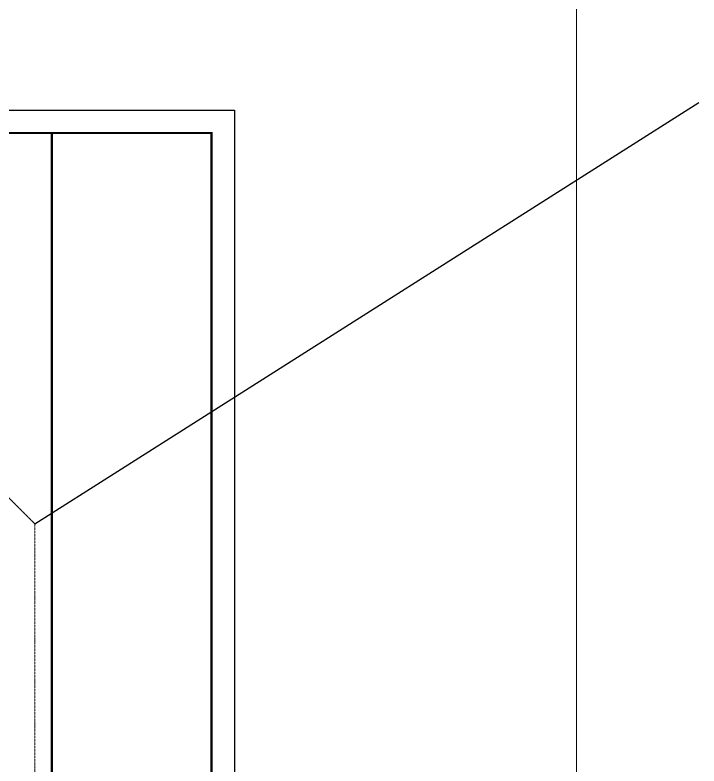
# Model space of a CAD drawing. Extents: x 290727 to 13733020, y 1731457 to 3643100.
# Drawn here: x 746498 to 821413, y 2224905 to 2307122 of the extents above; entities that cross this region are included whole.
import ezdxf

# ---------------------------------------------------------------- set-up
doc = ezdxf.new("R2010")
doc.units = 0
doc.header["$LTSCALE"] = 10
doc.linetypes.add('ACAD_ISO05W100', pattern=[33, 24, -3, 0, -3, 0, -3])
for name, color, linetype in [('-0 图签', 7, 'CONTINUOUS'), ('作业图', 4, 'CONTINUOUS'), ('文字', 4, 'CONTINUOUS')]:
    doc.layers.add(name, color=color, linetype=linetype)
doc.layers.add('_0', color=7, linetype='CONTINUOUS', lineweight=15)
doc.layers.add('用地红线', color=1, linetype='CONTINUOUS', lineweight=13)
doc.layers.add('DIM_MODI', color=6, linetype='CONTINUOUS', plot=False)
doc.layers.add('VHSoft_boundary', color=5, linetype='CONTINUOUS', plot=False)

# ---------------------------------------------------------------- blocks, each defined once
blk = doc.blocks.new('vhtemplate_标准图框_A0')
at = {"layer": '-0 图签', "linetype": 'Continuous'}
blk.add_lwpolyline([(0, 841), (1189, 841), (1189, 0), (0, 0)], close=True, dxfattribs=at)
at = {"layer": '-0 图签', "linetype": 'Continuous', "const_width": 1}
blk.add_lwpolyline([(25, 831), (1179, 831), (1179, 10), (25, 10)], close=True, dxfattribs=at)
at = {"layer": '-0 图签', "const_width": 1}
blk.add_lwpolyline([(1109, 831), (1109, 10)], dxfattribs=at)
at = {"layer": 'VHSoft_boundary'}
blk.add_lwpolyline([(0, 841), (1189, 841), (1189, 0), (0, 0)], close=True, dxfattribs=at)
blk = doc.blocks.new('A$C26CF02E8')
at = {"layer": '用地红线', "color": 1, "linetype": 'ACAD_ISO05W100', "ltscale": 0.1}
blk.add_lwpolyline([(15026, 140864), (243102, 140866), (258103, 125865), (258104, 39), (205527, 36), (8170, 25), (26, 25), (26, 10201), (25, 125862)], close=True, dxfattribs=at)
blk = doc.blocks.new('车库建筑作业图')
at = {"layer": 'DIM_MODI', "linetype": 'Continuous'}
blk.add_line((748651, 2251430), (821413, 2297531), dxfattribs=at)
blk.add_line((748651, 2251430), (821413, 2297531), dxfattribs=at)
at = {"layer": '用地红线', "color": 1, "linetype": 'ACAD_ISO05W100', "ltscale": 0.1}
blk.add_lwpolyline([(505574, 2266429), (733650, 2266431), (748651, 2251430), (748652, 2125604), (696075, 2125601), (498718, 2125590), (490574, 2125590), (490574, 2135766), (490573, 2251427)], close=True, dxfattribs=at)
at = {"layer": '文字', "linetype": 'Continuous'}
blk.add_blockref('A$C26CF02E8', (490548, 2125565), dxfattribs=at)

msp = doc.modelspace()

# ---------------------------------------------------------------- linework, layer by layer
at = {"layer": '_0', "linetype": 'Continuous'}
msp.add_lwpolyline([(425226, 2472640), (807991, 2472640), (807991, 1935891), (425226, 1935891)], close=True, dxfattribs=at)

# ---------------------------------------------------------------- block references
at = {"layer": '作业图', "linetype": 'Continuous'}
msp.add_blockref('车库建筑作业图', (0, 0), dxfattribs=at)
at = {"layer": '文字', "linetype": 'Continuous', "xscale": 250, "yscale": 250, "zscale": 250}
msp.add_blockref('vhtemplate_标准图框_A0', (473284, 2086456), dxfattribs=at)

doc.saveas('drawing.dxf')
